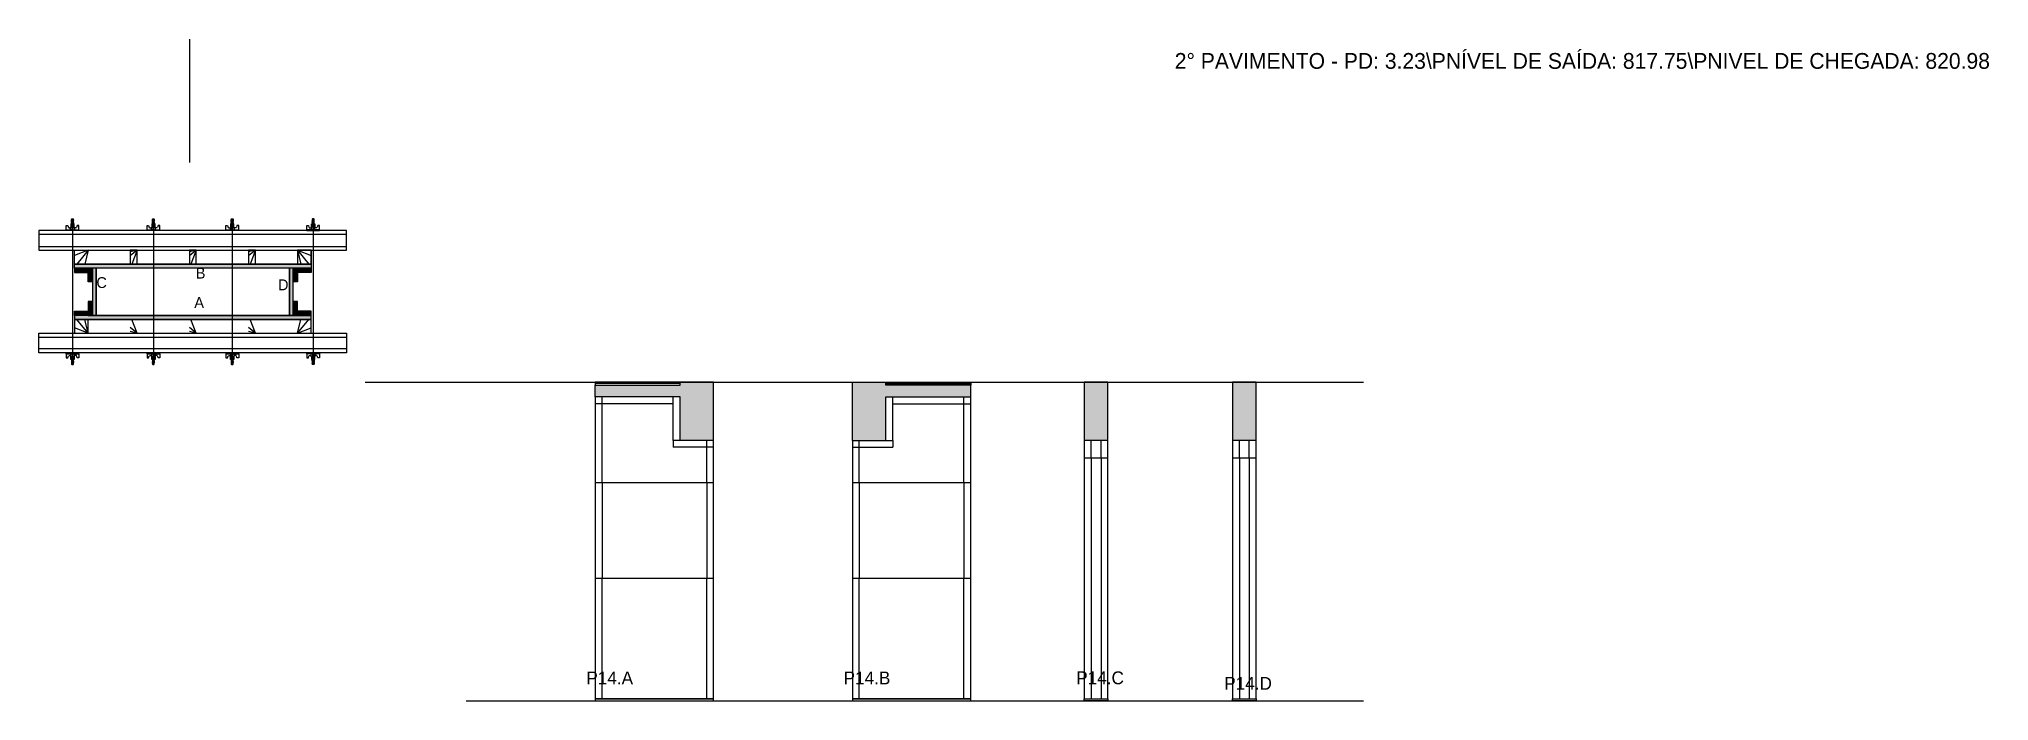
# Model space of a CAD drawing. Header units: metres. Extents: x 5057 to 7034, y 8535 to 9206.
import ezdxf

# ---------------------------------------------------------------- set-up
doc = ezdxf.new("R2010")
doc.units = ezdxf.units.M
for name, color, linetype in [('CHAPA', 7, 'Continuous'), ('COTA', 7, 'Continuous'), ('Hachura', 7, 'Continuous'), ('Madeira', 7, 'Continuous'), ('NOMENCLATURA', 7, 'Continuous'), ('Nível', 7, 'Continuous'), ('Painéis', 7, 'Continuous'), ('Perfil Metálico', 7, 'Continuous'), ('SARR_2.2x7', 7, 'Continuous'), ('SARR_EDITAR', 7, 'Continuous'), ('SARRAFO', 7, 'Continuous'), ('Texto Seção', 7, 'Continuous'), ('TEXTO_GERAL', 7, 'Continuous')]:
    doc.layers.add(name, color=color, linetype=linetype)

msp = doc.modelspace()

# ---------------------------------------------------------------- hatches: boundary and pattern name
at = {"layer": 'COTA'}
h = msp.add_hatch(color=7, dxfattribs=at)
h.dxf.hatch_style = 1
h.paths.add_polyline_path([(5707, 8855.2), (5621, 8855.2), (5621, 8855.2), (5621, 8843.2), (5621, 8843.2), (5707, 8843.2), (5707, 8843.2), (5707, 8799.2), (5707, 8799.2), (5741, 8799.2), (5741, 8799.2), (5741, 8858.2), (5741, 8858.2), (5707, 8858.2), (5707, 8858.2), (5707, 8855.2)])
h = msp.add_hatch(color=7, dxfattribs=at)
h.dxf.hatch_style = 1
h.paths.add_polyline_path([(5915.8, 8855.2), (6001.8, 8855.2), (6001.8, 8855.2), (6001.8, 8843.2), (6001.8, 8843.2), (5915.8, 8843.2), (5915.8, 8843.2), (5915.8, 8799.2), (5915.8, 8799.2), (5881.8, 8799.2), (5881.8, 8799.2), (5881.8, 8858.2), (5881.8, 8858.2), (5915.8, 8858.2), (5915.8, 8858.2), (5915.8, 8855.2)])
h = msp.add_hatch(color=7, dxfattribs=at)
h.dxf.hatch_style = 1
h.paths.add_polyline_path([(6140.9, 8858.2), (6116.9, 8858.2), (6116.9, 8858.2), (6116.9, 8799.2), (6116.9, 8799.2), (6140.9, 8799.2), (6140.9, 8799.2), (6140.9, 8858.2)])
h = msp.add_hatch(color=7, dxfattribs=at)
h.dxf.hatch_style = 1
h.paths.add_polyline_path([(6291.3, 8858.2), (6267.3, 8858.2), (6267.3, 8858.2), (6267.3, 8799.2), (6267.3, 8799.2), (6291.3, 8799.2), (6291.3, 8799.2), (6291.3, 8858.2)])
at = {"layer": 'Hachura'}
h = msp.add_hatch(color=7, dxfattribs=at)
h.dxf.hatch_style = 1
h.paths.add_polyline_path([(5092.9, 8973.8), (5092.9, 8977.8), (5092.9, 8977.8), (5332.9, 8977.8), (5332.9, 8977.8), (5332.9, 8973.8), (5332.9, 8973.8), (5092.9, 8973.8)])
h = msp.add_hatch(color=7, dxfattribs=at)
h.dxf.hatch_style = 1
h.paths.add_polyline_path([(5092.9, 8973.8), (5092.9, 8977.8), (5092.9, 8977.8), (5332.9, 8977.8), (5332.9, 8977.8), (5332.9, 8973.8), (5332.9, 8973.8), (5092.9, 8973.8)])
h = msp.add_hatch(color=7, dxfattribs=at)
h.dxf.hatch_style = 1
h.paths.add_polyline_path([(5106.9, 8973.8), (5106.9, 8969.4), (5106.9, 8969.4), (5092.9, 8969.4), (5092.9, 8969.4), (5092.9, 8973.8), (5092.9, 8973.8), (5106.9, 8973.8)])
h = msp.add_hatch(color=7, dxfattribs=at)
h.dxf.hatch_style = 1
h.paths.add_polyline_path([(5111.3, 8973.8), (5106.9, 8973.8), (5106.9, 8973.8), (5106.9, 8959.8), (5106.9, 8959.8), (5111.3, 8959.8), (5111.3, 8959.8), (5111.3, 8973.8)])
h = msp.add_hatch(color=7, dxfattribs=at)
h.dxf.hatch_style = 1
h.paths.add_polyline_path([(5114.9, 8973.8), (5111.3, 8973.8), (5111.3, 8973.8), (5111.3, 8925.8), (5111.3, 8925.8), (5114.9, 8925.8), (5114.9, 8925.8), (5114.9, 8973.8)])
h = msp.add_hatch(color=7, dxfattribs=at)
h.dxf.hatch_style = 1
h.paths.add_polyline_path([(5114.9, 8973.8), (5111.3, 8973.8), (5111.3, 8973.8), (5111.3, 8925.8), (5111.3, 8925.8), (5114.9, 8925.8), (5114.9, 8925.8), (5114.9, 8973.8)])
h = msp.add_hatch(color=7, dxfattribs=at)
h.dxf.hatch_style = 1
h.paths.add_polyline_path([(5314.5, 8973.8), (5310.9, 8973.8), (5310.9, 8973.8), (5310.9, 8925.8), (5310.9, 8925.8), (5314.5, 8925.8), (5314.5, 8925.8), (5314.5, 8973.8)])
h = msp.add_hatch(color=7, dxfattribs=at)
h.dxf.hatch_style = 1
h.paths.add_polyline_path([(5314.5, 8973.8), (5310.9, 8973.8), (5310.9, 8973.8), (5310.9, 8925.8), (5310.9, 8925.8), (5314.5, 8925.8), (5314.5, 8925.8), (5314.5, 8973.8)])
h = msp.add_hatch(color=7, dxfattribs=at)
h.dxf.hatch_style = 1
h.paths.add_polyline_path([(5318.9, 8973.8), (5314.5, 8973.8), (5314.5, 8973.8), (5314.5, 8959.8), (5314.5, 8959.8), (5318.9, 8959.8), (5318.9, 8959.8), (5318.9, 8973.8)])
h = msp.add_hatch(color=7, dxfattribs=at)
h.dxf.hatch_style = 1
h.paths.add_polyline_path([(5318.9, 8973.8), (5318.9, 8969.4), (5318.9, 8969.4), (5332.9, 8969.4), (5332.9, 8969.4), (5332.9, 8973.8), (5332.9, 8973.8), (5318.9, 8973.8)])
h = msp.add_hatch(color=7, dxfattribs=at)
h.dxf.hatch_style = 1
h.paths.add_polyline_path([(5111.3, 8925.8), (5106.9, 8925.8), (5106.9, 8925.8), (5106.9, 8939.8), (5106.9, 8939.8), (5111.3, 8939.8), (5111.3, 8939.8), (5111.3, 8925.8)])
h = msp.add_hatch(color=7, dxfattribs=at)
h.dxf.hatch_style = 1
h.paths.add_polyline_path([(5318.9, 8925.8), (5314.5, 8925.8), (5314.5, 8925.8), (5314.5, 8939.8), (5314.5, 8939.8), (5318.9, 8939.8), (5318.9, 8939.8), (5318.9, 8925.8)])
h = msp.add_hatch(color=7, dxfattribs=at)
h.dxf.hatch_style = 1
h.paths.add_polyline_path([(5106.9, 8925.8), (5106.9, 8930.2), (5106.9, 8930.2), (5092.9, 8930.2), (5092.9, 8930.2), (5092.9, 8925.8), (5092.9, 8925.8), (5106.9, 8925.8)])
h = msp.add_hatch(color=7, dxfattribs=at)
h.dxf.hatch_style = 1
h.paths.add_polyline_path([(5092.9, 8925.8), (5092.9, 8921.8), (5092.9, 8921.8), (5332.9, 8921.8), (5332.9, 8921.8), (5332.9, 8925.8), (5332.9, 8925.8), (5092.9, 8925.8)])
h = msp.add_hatch(color=7, dxfattribs=at)
h.dxf.hatch_style = 1
h.paths.add_polyline_path([(5092.9, 8925.8), (5092.9, 8921.8), (5092.9, 8921.8), (5332.9, 8921.8), (5332.9, 8921.8), (5332.9, 8925.8), (5332.9, 8925.8), (5092.9, 8925.8)])
h = msp.add_hatch(color=7, dxfattribs=at)
h.dxf.hatch_style = 1
h.paths.add_polyline_path([(5318.9, 8925.8), (5318.9, 8930.2), (5318.9, 8930.2), (5332.9, 8930.2), (5332.9, 8930.2), (5332.9, 8925.8), (5332.9, 8925.8), (5318.9, 8925.8)])

# ---------------------------------------------------------------- linework, layer by layer
at = {"layer": 'CHAPA', "color": 7, "lineweight": 25}
for points in [[(5092.9, 8973.8), (5092.9, 8977.8), (5332.9, 8977.8), (5332.9, 8973.8)], [(5092.9, 8973.8), (5092.9, 8977.8), (5332.9, 8977.8), (5332.9, 8973.8)], [(5114.9, 8973.8), (5111.3, 8973.8), (5111.3, 8925.8), (5114.9, 8925.8)], [(5114.9, 8973.8), (5111.3, 8973.8), (5111.3, 8925.8), (5114.9, 8925.8)], [(5314.5, 8973.8), (5310.9, 8973.8), (5310.9, 8925.8), (5314.5, 8925.8)], [(5314.5, 8973.8), (5310.9, 8973.8), (5310.9, 8925.8), (5314.5, 8925.8)], [(5092.9, 8925.8), (5092.9, 8921.8), (5332.9, 8921.8), (5332.9, 8925.8)], [(5092.9, 8925.8), (5092.9, 8921.8), (5332.9, 8921.8), (5332.9, 8925.8)]]:
    msp.add_lwpolyline(points, close=True, dxfattribs=at)
at = {"layer": 'COTA', "color": 7, "lineweight": 25}
for p, q in [((5621, 8843.2), (5621, 8855.2)), ((5741, 8858.2), (5707, 8858.2)), ((5741, 8799.2), (5741, 8858.2)), ((5881.8, 8799.2), (5881.8, 8858.2)), ((5881.8, 8858.2), (5915.8, 8858.2)), ((6001.8, 8843.2), (6001.8, 8855.2))]:
    msp.add_line(p, q, dxfattribs=at)
for points in [[(6140.9, 8799.2), (6140.9, 8858.2), (6116.9, 8858.2), (6116.9, 8799.2)], [(6291.3, 8799.2), (6291.3, 8858.2), (6267.3, 8858.2), (6267.3, 8799.2)]]:
    msp.add_lwpolyline(points, dxfattribs=at)
at = {"layer": 'Defpoints', "color": 7, "lineweight": 25}
msp.add_line((5209.9, 9080.9), (5209.9, 9205.9), dxfattribs=at)
at = {"layer": 'Hachura', "color": 7, "lineweight": 25}
for p, q in [((5092.6, 9018.5), (5089.2, 9018.5)), ((5092.6, 9018.5), (5089.2, 9018.5)), ((5089.2, 9018.5), (5089.2, 9015.3)), ((5089.8, 9022.9), (5092, 9021.8)), ((5091.9, 9021.6), (5089.8, 9022.6)), ((5089.8, 9021.7), (5092, 9020.6)), ((5091.9, 9020.4), (5089.8, 9021.5)), ((5089.8, 9020.6), (5092, 9019.5)), ((5091.9, 9019.3), (5089.8, 9020.3)), ((5091, 9018.5), (5089.8, 9019.2)), ((5089.9, 9023.3), (5090.2, 9023.6)), ((5089.9, 9023), (5089.9, 9023.3)), ((5089.9, 9023.3), (5089.9, 9023.3)), ((5091.8, 9023.3), (5089.9, 9023.3)), ((5089.9, 9023), (5091.8, 9022)), ((5089.9, 9023), (5091.8, 9022)), ((5089.9, 9021.8), (5089.9, 9022.5)), ((5091.8, 9021.5), (5089.9, 9022.5)), ((5089.9, 9021.8), (5091.8, 9020.9)), ((5089.9, 9020.7), (5089.9, 9021.3)), ((5091.8, 9020.3), (5089.9, 9021.3)), ((5089.9, 9021.1), (5089.9, 9021.3)), ((5089.9, 9020.7), (5091.8, 9019.7)), ((5089.9, 9019.5), (5089.9, 9020.1)), ((5091.8, 9019.2), (5089.9, 9020.1)), ((5089.9, 9019.5), (5091.8, 9018.5)), ((5090.8, 9018.5), (5089.9, 9019)), ((5089.9, 9018.5), (5089.9, 9019)), ((5090.2, 9023.6), (5091.5, 9023.6)), ((5090.3, 9018.5), (5090.3, 9015.3)), ((5091.8, 9022.7), (5090.5, 9023.3)), ((5091.9, 9022.7), (5090.8, 9023.3)), ((5090.9, 9022.6), (5090.9, 8880.8)), ((5091.3, 9023.3), (5092, 9023)), ((5091.8, 9023.3), (5091.5, 9023.6)), ((5091.6, 9023.3), (5091.8, 9023.2)), ((5091.8, 9023.2), (5091.8, 9023.3)), ((5091.8, 9022.7), (5091.8, 9022)), ((5091.8, 9020.9), (5091.8, 9021.5)), ((5091.8, 9020.1), (5091.8, 9020.3)), ((5091.8, 9020.1), (5091.8, 9019.7)), ((5091.8, 9019.2), (5091.8, 9018.5)), ((5091.8, 9018.5), (5091.8, 9015.3)), ((5092.6, 9015.3), (5092.6, 9018.5)), ((5174.6, 9018.5), (5171.2, 9018.5)), ((5174.6, 9018.5), (5171.2, 9018.5)), ((5171.2, 9018.5), (5171.2, 9015.3)), ((5171.8, 9022.9), (5174, 9021.8)), ((5173.9, 9021.6), (5171.8, 9022.6)), ((5171.8, 9021.7), (5174, 9020.6)), ((5173.9, 9020.4), (5171.8, 9021.5)), ((5171.8, 9020.6), (5174, 9019.5)), ((5173.9, 9019.3), (5171.8, 9020.3)), ((5173, 9018.5), (5171.8, 9019.2)), ((5171.9, 9023.3), (5172.2, 9023.6)), ((5171.9, 9023), (5171.9, 9023.3)), ((5171.9, 9023.3), (5171.9, 9023.3)), ((5173.8, 9023.3), (5171.9, 9023.3)), ((5171.9, 9023), (5173.8, 9022)), ((5171.9, 9023), (5173.8, 9022)), ((5171.9, 9021.8), (5171.9, 9022.5)), ((5173.8, 9021.5), (5171.9, 9022.5)), ((5171.9, 9021.8), (5173.8, 9020.9)), ((5171.9, 9020.7), (5171.9, 9021.3)), ((5173.8, 9020.3), (5171.9, 9021.3)), ((5171.9, 9021.1), (5171.9, 9021.3)), ((5171.9, 9020.7), (5173.8, 9019.7)), ((5171.9, 9019.5), (5171.9, 9020.1)), ((5173.8, 9019.2), (5171.9, 9020.1)), ((5171.9, 9019.5), (5173.8, 9018.5)), ((5172.8, 9018.5), (5171.9, 9019)), ((5171.9, 9018.5), (5171.9, 9019)), ((5172.2, 9023.6), (5173.5, 9023.6)), ((5172.3, 9018.5), (5172.3, 9015.3)), ((5173.8, 9022.7), (5172.5, 9023.3)), ((5173.9, 9022.7), (5172.8, 9023.3)), ((5172.9, 9022.6), (5172.9, 8880.8)), ((5173.3, 9023.3), (5174, 9023)), ((5173.8, 9023.3), (5173.5, 9023.6)), ((5173.6, 9023.3), (5173.8, 9023.2)), ((5173.8, 9023.2), (5173.8, 9023.3)), ((5173.8, 9022.7), (5173.8, 9022)), ((5173.8, 9020.9), (5173.8, 9021.5)), ((5173.8, 9020.1), (5173.8, 9020.3)), ((5173.8, 9020.1), (5173.8, 9019.7)), ((5173.8, 9019.2), (5173.8, 9018.5)), ((5173.8, 9018.5), (5173.8, 9015.3)), ((5174.6, 9015.3), (5174.6, 9018.5)), ((5254.6, 9018.5), (5251.2, 9018.5)), ((5254.6, 9018.5), (5251.2, 9018.5)), ((5251.2, 9018.5), (5251.2, 9015.3)), ((5251.8, 9022.9), (5254, 9021.8)), ((5253.9, 9021.6), (5251.8, 9022.6)), ((5251.8, 9021.7), (5254, 9020.6)), ((5253.9, 9020.4), (5251.8, 9021.5)), ((5251.8, 9020.6), (5254, 9019.5)), ((5253.9, 9019.3), (5251.8, 9020.3)), ((5253, 9018.5), (5251.8, 9019.2)), ((5251.9, 9023.3), (5252.2, 9023.6)), ((5251.9, 9023), (5251.9, 9023.3)), ((5251.9, 9023.3), (5251.9, 9023.3)), ((5253.8, 9023.3), (5251.9, 9023.3)), ((5251.9, 9023), (5253.8, 9022)), ((5251.9, 9023), (5253.8, 9022)), ((5251.9, 9021.8), (5251.9, 9022.5)), ((5253.8, 9021.5), (5251.9, 9022.5)), ((5251.9, 9021.8), (5253.8, 9020.9)), ((5251.9, 9020.7), (5251.9, 9021.3)), ((5253.8, 9020.3), (5251.9, 9021.3)), ((5251.9, 9021.1), (5251.9, 9021.3)), ((5251.9, 9020.7), (5253.8, 9019.7)), ((5251.9, 9019.5), (5251.9, 9020.1)), ((5253.8, 9019.2), (5251.9, 9020.1)), ((5251.9, 9019.5), (5253.8, 9018.5)), ((5252.8, 9018.5), (5251.9, 9019)), ((5251.9, 9018.5), (5251.9, 9019)), ((5252.2, 9023.6), (5253.5, 9023.6)), ((5252.3, 9018.5), (5252.3, 9015.3)), ((5253.8, 9022.7), (5252.5, 9023.3)), ((5253.9, 9022.7), (5252.8, 9023.3)), ((5252.9, 9022.6), (5252.9, 8880.8)), ((5253.3, 9023.3), (5254, 9023)), ((5253.8, 9023.3), (5253.5, 9023.6)), ((5253.6, 9023.3), (5253.8, 9023.2)), ((5253.8, 9023.2), (5253.8, 9023.3)), ((5253.8, 9022.7), (5253.8, 9022)), ((5253.8, 9020.9), (5253.8, 9021.5)), ((5253.8, 9020.1), (5253.8, 9020.3)), ((5253.8, 9020.1), (5253.8, 9019.7)), ((5253.8, 9019.2), (5253.8, 9018.5)), ((5253.8, 9018.5), (5253.8, 9015.3)), ((5254.6, 9015.3), (5254.6, 9018.5)), ((5333.2, 9018.5), (5336.6, 9018.5)), ((5333.2, 9018.5), (5336.6, 9018.5)), ((5333.2, 9015.3), (5333.2, 9018.5)), ((5334.5, 9023.3), (5333.8, 9023)), ((5336, 9022.9), (5333.8, 9021.8)), ((5336, 9021.7), (5333.8, 9020.6)), ((5336, 9020.6), (5333.8, 9019.5)), ((5333.9, 9022.7), (5335, 9023.3)), ((5333.9, 9021.6), (5336, 9022.6)), ((5333.9, 9020.4), (5336, 9021.5)), ((5333.9, 9019.3), (5336, 9020.3)), ((5334, 9023.3), (5334.3, 9023.6)), ((5334.3, 9023.3), (5334, 9023.2)), ((5334, 9023.2), (5334, 9023.3)), ((5334, 9022.7), (5335.3, 9023.3)), ((5334, 9023.3), (5335.9, 9023.3)), ((5335.9, 9023), (5334, 9022)), ((5335.9, 9023), (5334, 9022)), ((5334, 9022.7), (5334, 9022)), ((5334, 9021.5), (5335.9, 9022.5)), ((5335.9, 9021.8), (5334, 9020.9)), ((5334, 9020.9), (5334, 9021.5)), ((5334, 9020.3), (5335.9, 9021.3)), ((5335.9, 9020.7), (5334, 9019.7)), ((5334, 9020.1), (5334, 9020.3)), ((5334, 9020.1), (5334, 9019.7)), ((5334, 9019.2), (5335.9, 9020.1)), ((5335.9, 9019.5), (5334, 9018.5)), ((5334, 9019.2), (5334, 9018.5)), ((5334, 9018.5), (5334, 9015.3)), ((5335.6, 9023.6), (5334.3, 9023.6)), ((5334.8, 9018.5), (5336, 9019.2)), ((5334.9, 9022.6), (5334.9, 8880.8)), ((5335, 9018.5), (5335.9, 9019)), ((5335.9, 9023.3), (5335.6, 9023.6)), ((5335.6, 9018.5), (5335.6, 9015.3)), ((5335.9, 9023), (5335.9, 9023.3)), ((5335.9, 9023.3), (5335.9, 9023.3)), ((5335.9, 9021.8), (5335.9, 9022.5)), ((5335.9, 9020.7), (5335.9, 9021.3)), ((5335.9, 9021.1), (5335.9, 9021.3)), ((5335.9, 9019.5), (5335.9, 9020.1)), ((5335.9, 9018.5), (5335.9, 9019)), ((5336.6, 9018.5), (5336.6, 9015.3)), ((5084.5, 9011.8), (5084.5, 9017)), ((5084.5, 9017), (5086.1, 9017)), ((5084.5, 9012.7), (5097.4, 9012.7)), ((5084.5, 9012.7), (5089.6, 9012.7)), ((5097.4, 9011.8), (5084.5, 9011.8)), ((5084.6, 9012.7), (5084.6, 9011.8)), ((5084.8, 9012.7), (5084.8, 9011.8)), ((5085.1, 9012.7), (5085.1, 9011.8)), ((5085.6, 9012.7), (5085.6, 9011.8)), ((5086.1, 9017), (5086.7, 9014.8)), ((5086.5, 9012.7), (5086.5, 9011.8)), ((5087, 9014.5), (5089, 9014.5)), ((5087.9, 9012.7), (5087.9, 9011.8)), ((5096.4, 9011.8), (5088.6, 9011.8)), ((5089, 9015.3), (5092.8, 9015.3)), ((5089, 9012.7), (5089, 9015.3)), ((5090.9, 9012.7), (5089, 9012.7)), ((5089.6, 9012.7), (5090.3, 9012.7)), ((5089.9, 9012.4), (5089.9, 9012.6)), ((5089.9, 9012), (5089.9, 9012.4)), ((5090.6, 9012.7), (5090.6, 9014.7)), ((5090.9, 9012.7), (5090.9, 9011.8)), ((5091.1, 9014.7), (5091.1, 9012.7)), ((5091.9, 9012.6), (5091.9, 9012.2)), ((5092.8, 9015.3), (5092.6, 9015.3)), ((5092.8, 9015.3), (5092.6, 9015.3)), ((5092.8, 9015.3), (5092.8, 9012.7)), ((5094.8, 9014.5), (5092.8, 9014.5)), ((5093.9, 9012.7), (5093.9, 9011.8)), ((5095.7, 9017), (5095.1, 9014.8)), ((5095.4, 9012.7), (5095.4, 9011.8)), ((5097.4, 9017), (5095.7, 9017)), ((5096.2, 9012.7), (5096.2, 9011.8)), ((5096.7, 9012.7), (5096.7, 9011.8)), ((5097, 9012.7), (5097, 9011.8)), ((5097.2, 9012.7), (5097.2, 9011.8)), ((5097.4, 9012.7), (5097.4, 9017)), ((5097.4, 9012.7), (5097.4, 9011.8)), ((5166.5, 9011.8), (5166.5, 9017)), ((5166.5, 9017), (5168.1, 9017)), ((5166.5, 9012.7), (5179.4, 9012.7)), ((5166.5, 9012.7), (5171.6, 9012.7)), ((5179.4, 9011.8), (5166.5, 9011.8)), ((5166.6, 9012.7), (5166.6, 9011.8)), ((5166.8, 9012.7), (5166.8, 9011.8)), ((5167.1, 9012.7), (5167.1, 9011.8)), ((5167.6, 9012.7), (5167.6, 9011.8)), ((5168.1, 9017), (5168.7, 9014.8)), ((5168.5, 9012.7), (5168.5, 9011.8)), ((5169, 9014.5), (5171, 9014.5)), ((5169.9, 9012.7), (5169.9, 9011.8)), ((5178.4, 9011.8), (5170.6, 9011.8)), ((5171, 9015.3), (5174.8, 9015.3)), ((5171, 9012.7), (5171, 9015.3)), ((5172.9, 9012.7), (5171, 9012.7)), ((5171.6, 9012.7), (5172.3, 9012.7)), ((5171.9, 9012.4), (5171.9, 9012.6)), ((5171.9, 9012), (5171.9, 9012.4)), ((5172.6, 9012.7), (5172.6, 9014.7)), ((5172.9, 9012.7), (5172.9, 9011.8)), ((5173.1, 9014.7), (5173.1, 9012.7)), ((5173.9, 9012.6), (5173.9, 9012.2)), ((5174.8, 9015.3), (5174.6, 9015.3)), ((5174.8, 9015.3), (5174.6, 9015.3)), ((5174.8, 9015.3), (5174.8, 9012.7)), ((5176.8, 9014.5), (5174.8, 9014.5)), ((5175.9, 9012.7), (5175.9, 9011.8)), ((5177.7, 9017), (5177.1, 9014.8)), ((5177.4, 9012.7), (5177.4, 9011.8)), ((5179.4, 9017), (5177.7, 9017)), ((5178.2, 9012.7), (5178.2, 9011.8)), ((5178.7, 9012.7), (5178.7, 9011.8)), ((5179, 9012.7), (5179, 9011.8)), ((5179.2, 9012.7), (5179.2, 9011.8)), ((5179.4, 9012.7), (5179.4, 9017)), ((5179.4, 9012.7), (5179.4, 9011.8)), ((5246.5, 9011.8), (5246.5, 9017)), ((5246.5, 9017), (5248.1, 9017)), ((5246.5, 9012.7), (5259.4, 9012.7)), ((5246.5, 9012.7), (5251.6, 9012.7)), ((5259.4, 9011.8), (5246.5, 9011.8)), ((5246.6, 9012.7), (5246.6, 9011.8)), ((5246.8, 9012.7), (5246.8, 9011.8)), ((5247.1, 9012.7), (5247.1, 9011.8)), ((5247.6, 9012.7), (5247.6, 9011.8)), ((5248.1, 9017), (5248.7, 9014.8)), ((5248.5, 9012.7), (5248.5, 9011.8)), ((5249, 9014.5), (5251, 9014.5)), ((5249.9, 9012.7), (5249.9, 9011.8)), ((5258.4, 9011.8), (5250.6, 9011.8)), ((5251, 9015.3), (5254.8, 9015.3)), ((5251, 9012.7), (5251, 9015.3)), ((5252.9, 9012.7), (5251, 9012.7)), ((5251.6, 9012.7), (5252.3, 9012.7)), ((5251.9, 9012.4), (5251.9, 9012.6)), ((5251.9, 9012), (5251.9, 9012.4)), ((5252.6, 9012.7), (5252.6, 9014.7)), ((5252.9, 9012.7), (5252.9, 9011.8)), ((5253.1, 9014.7), (5253.1, 9012.7)), ((5253.9, 9012.6), (5253.9, 9012.2)), ((5254.8, 9015.3), (5254.6, 9015.3)), ((5254.8, 9015.3), (5254.6, 9015.3)), ((5254.8, 9015.3), (5254.8, 9012.7)), ((5256.8, 9014.5), (5254.8, 9014.5)), ((5255.9, 9012.7), (5255.9, 9011.8)), ((5257.7, 9017), (5257.1, 9014.8)), ((5257.4, 9012.7), (5257.4, 9011.8)), ((5259.4, 9017), (5257.7, 9017)), ((5258.2, 9012.7), (5258.2, 9011.8)), ((5258.7, 9012.7), (5258.7, 9011.8)), ((5259, 9012.7), (5259, 9011.8)), ((5259.2, 9012.7), (5259.2, 9011.8)), ((5259.4, 9012.7), (5259.4, 9017)), ((5259.4, 9012.7), (5259.4, 9011.8)), ((5328.5, 9012.7), (5328.5, 9017)), ((5328.5, 9017), (5330.1, 9017)), ((5341.4, 9012.7), (5328.5, 9012.7)), ((5328.5, 9012.7), (5328.5, 9011.8)), ((5328.5, 9011.8), (5341.4, 9011.8)), ((5328.6, 9012.7), (5328.6, 9011.8)), ((5328.8, 9012.7), (5328.8, 9011.8)), ((5329.1, 9012.7), (5329.1, 9011.8)), ((5329.4, 9011.8), (5337.2, 9011.8)), ((5329.6, 9012.7), (5329.6, 9011.8)), ((5330.1, 9017), (5330.7, 9014.8)), ((5330.5, 9012.7), (5330.5, 9011.8)), ((5331, 9014.5), (5333, 9014.5)), ((5331.9, 9012.7), (5331.9, 9011.8)), ((5336.8, 9015.3), (5333, 9015.3)), ((5333, 9015.3), (5333, 9012.7)), ((5333, 9015.3), (5333.2, 9015.3)), ((5333, 9015.3), (5333.2, 9015.3)), ((5333.9, 9012.6), (5333.9, 9012.2)), ((5334.7, 9014.7), (5334.7, 9012.7)), ((5334.9, 9012.7), (5336.8, 9012.7)), ((5334.9, 9012.7), (5334.9, 9011.8)), ((5335.2, 9012.7), (5335.2, 9014.7)), ((5336.2, 9012.7), (5335.6, 9012.7)), ((5335.9, 9012.4), (5335.9, 9012.6)), ((5335.9, 9012), (5335.9, 9012.4)), ((5341.4, 9012.7), (5336.2, 9012.7)), ((5336.8, 9012.7), (5336.8, 9015.3)), ((5338.8, 9014.5), (5336.8, 9014.5)), ((5337.9, 9012.7), (5337.9, 9011.8)), ((5339.7, 9017), (5339.1, 9014.8)), ((5339.4, 9012.7), (5339.4, 9011.8)), ((5341.4, 9017), (5339.7, 9017)), ((5340.2, 9012.7), (5340.2, 9011.8)), ((5340.7, 9012.7), (5340.7, 9011.8)), ((5341, 9012.7), (5341, 9011.8)), ((5341.2, 9012.7), (5341.2, 9011.8)), ((5341.4, 9011.8), (5341.4, 9017)), ((5097.4, 8887.8), (5084.5, 8887.8)), ((5084.5, 8887.8), (5084.5, 8882.7)), ((5084.5, 8886.9), (5097.4, 8886.9)), ((5084.5, 8886.9), (5089.6, 8886.9)), ((5084.5, 8882.7), (5086.1, 8882.7)), ((5084.6, 8886.9), (5084.6, 8887.8)), ((5084.8, 8886.9), (5084.8, 8887.8)), ((5085.1, 8886.9), (5085.1, 8887.8)), ((5085.6, 8886.9), (5085.6, 8887.8)), ((5086.1, 8882.7), (5086.7, 8884.9)), ((5086.5, 8886.9), (5086.5, 8887.8)), ((5087, 8885.1), (5089, 8885.1)), ((5087.9, 8886.9), (5087.9, 8887.8)), ((5096.4, 8887.8), (5088.6, 8887.8)), ((5090.9, 8886.9), (5089, 8886.9)), ((5089, 8886.9), (5089, 8884.3)), ((5089, 8884.3), (5092.8, 8884.3)), ((5089.2, 8881.1), (5089.2, 8884.3)), ((5092.6, 8881.2), (5089.2, 8881.2)), ((5092.6, 8881.1), (5089.2, 8881.1)), ((5089.6, 8886.9), (5090.3, 8886.9)), ((5091, 8881.1), (5089.8, 8880.5)), ((5091.9, 8880.4), (5089.8, 8879.3)), ((5089.8, 8879.1), (5092, 8880.2)), ((5091.9, 8879.2), (5089.8, 8878.2)), ((5089.9, 8887.7), (5089.9, 8887.2)), ((5089.9, 8887.2), (5089.9, 8887)), ((5089.9, 8880.2), (5091.8, 8881.1)), ((5090.8, 8881.1), (5089.9, 8880.7)), ((5089.9, 8881.1), (5089.9, 8880.7)), ((5091.8, 8880.5), (5089.9, 8879.5)), ((5089.9, 8880.2), (5089.9, 8879.5)), ((5089.9, 8879), (5091.8, 8880)), ((5091.8, 8879.3), (5089.9, 8878.3)), ((5090.3, 8881.1), (5090.3, 8884.3)), ((5090.6, 8886.9), (5090.6, 8884.9)), ((5090.9, 8886.9), (5090.9, 8887.8)), ((5091.1, 8884.9), (5091.1, 8886.9)), ((5091.8, 8881.1), (5091.8, 8884.3)), ((5091.8, 8880.5), (5091.8, 8881.1)), ((5091.8, 8879.5), (5091.8, 8880)), ((5091.8, 8879.5), (5091.8, 8879.3)), ((5091.9, 8887), (5091.9, 8887.5)), ((5092.6, 8884.3), (5092.6, 8881.1)), ((5092.8, 8884.3), (5092.6, 8884.3)), ((5092.8, 8884.3), (5092.6, 8884.3)), ((5092.8, 8884.3), (5092.8, 8886.9)), ((5094.8, 8885.1), (5092.8, 8885.1)), ((5093.9, 8886.9), (5093.9, 8887.8)), ((5095.7, 8882.7), (5095.1, 8884.9)), ((5095.4, 8886.9), (5095.4, 8887.8)), ((5097.4, 8882.7), (5095.7, 8882.7)), ((5096.2, 8886.9), (5096.2, 8887.8)), ((5096.7, 8886.9), (5096.7, 8887.8)), ((5097, 8886.9), (5097, 8887.8)), ((5097.2, 8886.9), (5097.2, 8887.8)), ((5097.4, 8886.9), (5097.4, 8887.8)), ((5097.4, 8886.9), (5097.4, 8882.7)), ((5179.4, 8887.8), (5166.5, 8887.8)), ((5166.5, 8887.8), (5166.5, 8882.7)), ((5166.5, 8886.9), (5179.4, 8886.9)), ((5166.5, 8886.9), (5171.6, 8886.9)), ((5166.5, 8882.7), (5168.1, 8882.7)), ((5166.6, 8886.9), (5166.6, 8887.8)), ((5166.8, 8886.9), (5166.8, 8887.8)), ((5167.1, 8886.9), (5167.1, 8887.8)), ((5167.6, 8886.9), (5167.6, 8887.8)), ((5168.1, 8882.7), (5168.7, 8884.9)), ((5168.5, 8886.9), (5168.5, 8887.8)), ((5169, 8885.1), (5171, 8885.1)), ((5169.9, 8886.9), (5169.9, 8887.8)), ((5178.4, 8887.8), (5170.6, 8887.8)), ((5172.9, 8886.9), (5171, 8886.9)), ((5171, 8886.9), (5171, 8884.3)), ((5171, 8884.3), (5174.8, 8884.3)), ((5171.2, 8881.1), (5171.2, 8884.3)), ((5174.6, 8881.2), (5171.2, 8881.2)), ((5174.6, 8881.1), (5171.2, 8881.1)), ((5171.6, 8886.9), (5172.3, 8886.9)), ((5173, 8881.1), (5171.8, 8880.5)), ((5173.9, 8880.4), (5171.8, 8879.3)), ((5171.8, 8879.1), (5174, 8880.2)), ((5173.9, 8879.2), (5171.8, 8878.2)), ((5171.9, 8887.7), (5171.9, 8887.2)), ((5171.9, 8887.2), (5171.9, 8887)), ((5171.9, 8880.2), (5173.8, 8881.1)), ((5172.8, 8881.1), (5171.9, 8880.7)), ((5171.9, 8881.1), (5171.9, 8880.7)), ((5173.8, 8880.5), (5171.9, 8879.5)), ((5171.9, 8880.2), (5171.9, 8879.5)), ((5171.9, 8879), (5173.8, 8880)), ((5173.8, 8879.3), (5171.9, 8878.3)), ((5172.3, 8881.1), (5172.3, 8884.3)), ((5172.6, 8886.9), (5172.6, 8884.9)), ((5172.9, 8886.9), (5172.9, 8887.8)), ((5173.1, 8884.9), (5173.1, 8886.9)), ((5173.8, 8881.1), (5173.8, 8884.3)), ((5173.8, 8880.5), (5173.8, 8881.1)), ((5173.8, 8879.5), (5173.8, 8880)), ((5173.8, 8879.5), (5173.8, 8879.3)), ((5173.9, 8887), (5173.9, 8887.5)), ((5174.6, 8884.3), (5174.6, 8881.1)), ((5174.8, 8884.3), (5174.6, 8884.3)), ((5174.8, 8884.3), (5174.6, 8884.3)), ((5174.8, 8884.3), (5174.8, 8886.9)), ((5176.8, 8885.1), (5174.8, 8885.1)), ((5175.9, 8886.9), (5175.9, 8887.8)), ((5177.7, 8882.7), (5177.1, 8884.9)), ((5177.4, 8886.9), (5177.4, 8887.8)), ((5179.4, 8882.7), (5177.7, 8882.7)), ((5178.2, 8886.9), (5178.2, 8887.8)), ((5178.7, 8886.9), (5178.7, 8887.8)), ((5179, 8886.9), (5179, 8887.8)), ((5179.2, 8886.9), (5179.2, 8887.8)), ((5179.4, 8886.9), (5179.4, 8887.8)), ((5179.4, 8886.9), (5179.4, 8882.7)), ((5259.4, 8887.8), (5246.5, 8887.8)), ((5246.5, 8887.8), (5246.5, 8882.7)), ((5246.5, 8886.9), (5259.4, 8886.9)), ((5246.5, 8886.9), (5251.6, 8886.9)), ((5246.5, 8882.7), (5248.1, 8882.7)), ((5246.6, 8886.9), (5246.6, 8887.8)), ((5246.8, 8886.9), (5246.8, 8887.8)), ((5247.1, 8886.9), (5247.1, 8887.8)), ((5247.6, 8886.9), (5247.6, 8887.8)), ((5248.1, 8882.7), (5248.7, 8884.9)), ((5248.5, 8886.9), (5248.5, 8887.8)), ((5249, 8885.1), (5251, 8885.1)), ((5249.9, 8886.9), (5249.9, 8887.8)), ((5258.4, 8887.8), (5250.6, 8887.8)), ((5252.9, 8886.9), (5251, 8886.9)), ((5251, 8886.9), (5251, 8884.3)), ((5251, 8884.3), (5254.8, 8884.3)), ((5251.2, 8881.1), (5251.2, 8884.3)), ((5254.6, 8881.2), (5251.2, 8881.2)), ((5254.6, 8881.1), (5251.2, 8881.1)), ((5251.6, 8886.9), (5252.3, 8886.9)), ((5253, 8881.1), (5251.8, 8880.5)), ((5253.9, 8880.4), (5251.8, 8879.3)), ((5251.8, 8879.1), (5254, 8880.2)), ((5253.9, 8879.2), (5251.8, 8878.2)), ((5251.9, 8887.7), (5251.9, 8887.2)), ((5251.9, 8887.2), (5251.9, 8887)), ((5251.9, 8880.2), (5253.8, 8881.1)), ((5252.8, 8881.1), (5251.9, 8880.7)), ((5251.9, 8881.1), (5251.9, 8880.7)), ((5253.8, 8880.5), (5251.9, 8879.5)), ((5251.9, 8880.2), (5251.9, 8879.5)), ((5251.9, 8879), (5253.8, 8880)), ((5253.8, 8879.3), (5251.9, 8878.3)), ((5252.3, 8881.1), (5252.3, 8884.3)), ((5252.6, 8886.9), (5252.6, 8884.9)), ((5252.9, 8886.9), (5252.9, 8887.8)), ((5253.1, 8884.9), (5253.1, 8886.9)), ((5253.8, 8881.1), (5253.8, 8884.3)), ((5253.8, 8880.5), (5253.8, 8881.1)), ((5253.8, 8879.5), (5253.8, 8880)), ((5253.8, 8879.5), (5253.8, 8879.3)), ((5253.9, 8887), (5253.9, 8887.5)), ((5254.6, 8884.3), (5254.6, 8881.1)), ((5254.8, 8884.3), (5254.6, 8884.3)), ((5254.8, 8884.3), (5254.6, 8884.3)), ((5254.8, 8884.3), (5254.8, 8886.9)), ((5256.8, 8885.1), (5254.8, 8885.1)), ((5255.9, 8886.9), (5255.9, 8887.8)), ((5257.7, 8882.7), (5257.1, 8884.9)), ((5257.4, 8886.9), (5257.4, 8887.8)), ((5259.4, 8882.7), (5257.7, 8882.7)), ((5258.2, 8886.9), (5258.2, 8887.8)), ((5258.7, 8886.9), (5258.7, 8887.8)), ((5259, 8886.9), (5259, 8887.8)), ((5259.2, 8886.9), (5259.2, 8887.8)), ((5259.4, 8886.9), (5259.4, 8887.8)), ((5259.4, 8886.9), (5259.4, 8882.7)), ((5328.5, 8887.8), (5341.4, 8887.8)), ((5328.5, 8886.9), (5328.5, 8887.8)), ((5341.4, 8886.9), (5328.5, 8886.9)), ((5328.5, 8886.9), (5328.5, 8882.7)), ((5328.5, 8882.7), (5330.1, 8882.7)), ((5328.6, 8886.9), (5328.6, 8887.8)), ((5328.8, 8886.9), (5328.8, 8887.8)), ((5329.1, 8886.9), (5329.1, 8887.8)), ((5329.4, 8887.8), (5337.2, 8887.8)), ((5329.6, 8886.9), (5329.6, 8887.8)), ((5330.1, 8882.7), (5330.7, 8884.9)), ((5330.5, 8886.9), (5330.5, 8887.8)), ((5331, 8885.1), (5333, 8885.1)), ((5331.9, 8886.9), (5331.9, 8887.8)), ((5333, 8884.3), (5333, 8886.9)), ((5336.8, 8884.3), (5333, 8884.3)), ((5333, 8884.3), (5333.2, 8884.3)), ((5333, 8884.3), (5333.2, 8884.3)), ((5333.2, 8884.3), (5333.2, 8881.1)), ((5333.2, 8881.2), (5336.6, 8881.2)), ((5333.2, 8881.1), (5336.6, 8881.1)), ((5336, 8879.1), (5333.8, 8880.2)), ((5333.9, 8887), (5333.9, 8887.5)), ((5333.9, 8880.4), (5336, 8879.3)), ((5333.9, 8879.2), (5336, 8878.2)), ((5334, 8881.1), (5334, 8884.3)), ((5334, 8880.5), (5334, 8881.1)), ((5335.9, 8880.2), (5334, 8881.1)), ((5334, 8880.5), (5335.9, 8879.5)), ((5334, 8879.5), (5334, 8880)), ((5335.9, 8879), (5334, 8880)), ((5334, 8879.5), (5334, 8879.3)), ((5334, 8879.3), (5335.9, 8878.3)), ((5334.7, 8884.9), (5334.7, 8886.9)), ((5334.8, 8881.1), (5336, 8880.5)), ((5334.9, 8886.9), (5334.9, 8887.8)), ((5334.9, 8886.9), (5336.8, 8886.9)), ((5335, 8881.1), (5335.9, 8880.7)), ((5335.2, 8886.9), (5335.2, 8884.9)), ((5336.2, 8886.9), (5335.6, 8886.9)), ((5335.6, 8881.1), (5335.6, 8884.3)), ((5335.9, 8887.7), (5335.9, 8887.2)), ((5335.9, 8887.2), (5335.9, 8887)), ((5335.9, 8881.1), (5335.9, 8880.7)), ((5335.9, 8880.2), (5335.9, 8879.5)), ((5341.4, 8886.9), (5336.2, 8886.9)), ((5336.6, 8881.1), (5336.6, 8884.3)), ((5336.8, 8886.9), (5336.8, 8884.3)), ((5338.8, 8885.1), (5336.8, 8885.1)), ((5337.9, 8886.9), (5337.9, 8887.8)), ((5339.7, 8882.7), (5339.1, 8884.9)), ((5339.4, 8886.9), (5339.4, 8887.8)), ((5341.4, 8882.7), (5339.7, 8882.7)), ((5340.2, 8886.9), (5340.2, 8887.8)), ((5340.7, 8886.9), (5340.7, 8887.8)), ((5341, 8886.9), (5341, 8887.8)), ((5341.2, 8886.9), (5341.2, 8887.8)), ((5341.4, 8887.8), (5341.4, 8882.7)), ((5089.8, 8877.9), (5092, 8879)), ((5091.9, 8878.1), (5089.8, 8877)), ((5089.8, 8876.8), (5092, 8877.8)), ((5089.9, 8879), (5089.9, 8878.3)), ((5089.9, 8877.8), (5091.8, 8878.8)), ((5089.9, 8878.6), (5089.9, 8878.3)), ((5091.8, 8878.2), (5089.9, 8877.2)), ((5089.9, 8877.8), (5089.9, 8877.2)), ((5089.9, 8876.7), (5091.8, 8877.6)), ((5089.9, 8876.7), (5091.8, 8877.6)), ((5089.9, 8876.7), (5089.9, 8876.3)), ((5089.9, 8876.3), (5089.9, 8876.3)), ((5089.9, 8876.3), (5090.2, 8876)), ((5091.8, 8876.3), (5089.9, 8876.3)), ((5090.2, 8876), (5091.5, 8876)), ((5091.8, 8877), (5090.5, 8876.3)), ((5091.9, 8876.9), (5090.8, 8876.3)), ((5091.3, 8876.3), (5092, 8876.7)), ((5091.8, 8876.3), (5091.5, 8876)), ((5091.6, 8876.3), (5091.8, 8876.5)), ((5091.8, 8878.8), (5091.8, 8878.2)), ((5091.8, 8877), (5091.8, 8877.6)), ((5091.8, 8876.5), (5091.8, 8876.3)), ((5171.8, 8877.9), (5174, 8879)), ((5173.9, 8878.1), (5171.8, 8877)), ((5171.8, 8876.8), (5174, 8877.8)), ((5171.9, 8879), (5171.9, 8878.3)), ((5171.9, 8877.8), (5173.8, 8878.8)), ((5171.9, 8878.6), (5171.9, 8878.3)), ((5173.8, 8878.2), (5171.9, 8877.2)), ((5171.9, 8877.8), (5171.9, 8877.2)), ((5171.9, 8876.7), (5173.8, 8877.6)), ((5171.9, 8876.7), (5173.8, 8877.6)), ((5171.9, 8876.7), (5171.9, 8876.3)), ((5171.9, 8876.3), (5171.9, 8876.3)), ((5171.9, 8876.3), (5172.2, 8876)), ((5173.8, 8876.3), (5171.9, 8876.3)), ((5172.2, 8876), (5173.5, 8876)), ((5173.8, 8877), (5172.5, 8876.3)), ((5173.9, 8876.9), (5172.8, 8876.3)), ((5173.3, 8876.3), (5174, 8876.7)), ((5173.8, 8876.3), (5173.5, 8876)), ((5173.6, 8876.3), (5173.8, 8876.5)), ((5173.8, 8878.8), (5173.8, 8878.2)), ((5173.8, 8877), (5173.8, 8877.6)), ((5173.8, 8876.5), (5173.8, 8876.3)), ((5251.8, 8877.9), (5254, 8879)), ((5253.9, 8878.1), (5251.8, 8877)), ((5251.8, 8876.8), (5254, 8877.8)), ((5251.9, 8879), (5251.9, 8878.3)), ((5251.9, 8877.8), (5253.8, 8878.8)), ((5251.9, 8878.6), (5251.9, 8878.3)), ((5253.8, 8878.2), (5251.9, 8877.2)), ((5251.9, 8877.8), (5251.9, 8877.2)), ((5251.9, 8876.7), (5253.8, 8877.6)), ((5251.9, 8876.7), (5253.8, 8877.6)), ((5251.9, 8876.7), (5251.9, 8876.3)), ((5251.9, 8876.3), (5251.9, 8876.3)), ((5251.9, 8876.3), (5252.2, 8876)), ((5253.8, 8876.3), (5251.9, 8876.3)), ((5252.2, 8876), (5253.5, 8876)), ((5253.8, 8877), (5252.5, 8876.3)), ((5253.9, 8876.9), (5252.8, 8876.3)), ((5253.3, 8876.3), (5254, 8876.7)), ((5253.8, 8876.3), (5253.5, 8876)), ((5253.6, 8876.3), (5253.8, 8876.5)), ((5253.8, 8878.8), (5253.8, 8878.2)), ((5253.8, 8877), (5253.8, 8877.6)), ((5253.8, 8876.5), (5253.8, 8876.3)), ((5336, 8877.9), (5333.8, 8879)), ((5336, 8876.8), (5333.8, 8877.8)), ((5334.5, 8876.3), (5333.8, 8876.7)), ((5333.9, 8878.1), (5336, 8877)), ((5333.9, 8876.9), (5335, 8876.3)), ((5334, 8878.8), (5334, 8878.2)), ((5335.9, 8877.8), (5334, 8878.8)), ((5334, 8878.2), (5335.9, 8877.2)), ((5335.9, 8876.7), (5334, 8877.6)), ((5334, 8877), (5334, 8877.6)), ((5335.9, 8876.7), (5334, 8877.6)), ((5334, 8877), (5335.3, 8876.3)), ((5334.3, 8876.3), (5334, 8876.5)), ((5334, 8876.5), (5334, 8876.3)), ((5334, 8876.3), (5334.3, 8876)), ((5334, 8876.3), (5335.9, 8876.3)), ((5335.6, 8876), (5334.3, 8876)), ((5335.9, 8876.3), (5335.6, 8876)), ((5335.9, 8879), (5335.9, 8878.3)), ((5335.9, 8878.6), (5335.9, 8878.3)), ((5335.9, 8877.8), (5335.9, 8877.2)), ((5335.9, 8876.7), (5335.9, 8876.3)), ((5335.9, 8876.3), (5335.9, 8876.3))]:
    msp.add_line(p, q, dxfattribs=at)
at = {"layer": 'Madeira', "color": 7, "lineweight": 25}
for p, q in [((5106.9, 8991.8), (5092.9, 8986.4)), ((5106.9, 8991.8), (5095.4, 8977.8)), ((5106.9, 8991.8), (5103.4, 8977.8)), ((5156.4, 8991.8), (5149.4, 8986.1)), ((5156.4, 8991.8), (5149.4, 8990.1)), ((5156.4, 8991.8), (5151, 8977.8)), ((5216.4, 8991.8), (5209.4, 8986.1)), ((5216.4, 8991.8), (5209.4, 8990.1)), ((5216.4, 8991.8), (5211, 8977.8)), ((5276.4, 8991.8), (5269.4, 8986.1)), ((5276.4, 8991.8), (5269.4, 8990.1)), ((5276.4, 8991.8), (5271, 8977.8)), ((5318.9, 8991.8), (5330.4, 8977.8)), ((5318.9, 8991.8), (5322.4, 8977.8)), ((5318.9, 8991.8), (5332.9, 8986.4)), ((5106.9, 8907.8), (5095.4, 8921.8)), ((5106.9, 8907.8), (5103.4, 8921.8)), ((5156.4, 8907.8), (5151, 8921.8)), ((5216.4, 8907.8), (5211, 8921.8)), ((5276.4, 8907.8), (5271, 8921.8)), ((5318.9, 8907.8), (5330.4, 8921.8)), ((5318.9, 8907.8), (5322.4, 8921.8)), ((5106.9, 8907.8), (5092.9, 8913.2)), ((5156.4, 8907.8), (5149.4, 8913.6)), ((5156.4, 8907.8), (5149.4, 8909.6)), ((5216.4, 8907.8), (5209.4, 8913.6)), ((5216.4, 8907.8), (5209.4, 8909.6)), ((5276.4, 8907.8), (5269.4, 8913.6)), ((5276.4, 8907.8), (5269.4, 8909.6)), ((5318.9, 8907.8), (5332.9, 8913.3))]:
    msp.add_line(p, q, dxfattribs=at)
for points in [[(5332.9, 8991.8), (5332.9, 8977.8), (5092.9, 8977.8), (5092.9, 8991.8)], [(5156.4, 8991.8), (5149.4, 8991.8), (5149.4, 8977.8), (5156.4, 8977.8)], [(5216.4, 8991.8), (5209.4, 8991.8), (5209.4, 8977.8), (5216.4, 8977.8)], [(5276.4, 8991.8), (5269.4, 8991.8), (5269.4, 8977.8), (5276.4, 8977.8)], [(5318.9, 8991.8), (5318.9, 8977.8), (5332.9, 8977.8), (5332.9, 8991.8)], [(5106.9, 8907.8), (5106.9, 8921.8), (5092.9, 8921.8), (5092.9, 8907.8)], [(5332.9, 8907.8), (5332.9, 8921.8), (5092.9, 8921.8), (5092.9, 8907.8)]]:
    msp.add_lwpolyline(points, close=True, dxfattribs=at)
at = {"layer": 'Nível', "color": 7, "lineweight": 25}
for p, q in [((5387.8, 8858.2), (6400.2, 8858.2)), ((5490, 8535.2), (6400.2, 8535.2))]:
    msp.add_line(p, q, dxfattribs=at)
at = {"layer": 'Painéis', "color": 7, "lineweight": 25}
for p, q in [((5621, 8843.2), (5621, 8535.2)), ((5707, 8843.2), (5621, 8843.2)), ((5707, 8799.2), (5707, 8843.2)), ((5915.8, 8843.2), (6001.8, 8843.2)), ((5915.8, 8799.2), (5915.8, 8843.2)), ((6001.8, 8783.2), (6001.8, 8843.2)), ((5741, 8799.2), (5707, 8799.2)), ((5741, 8535.2), (5741, 8799.2)), ((5881.8, 8799.2), (5881.8, 8535.2)), ((5881.8, 8799.2), (5915.8, 8799.2)), ((6001.8, 8535.2), (6001.8, 8783.2)), ((6116.9, 8799.2), (6116.9, 8537.2)), ((6140.9, 8799.2), (6116.9, 8799.2)), ((6140.9, 8781.2), (6116.9, 8781.2)), ((6140.9, 8537.2), (6140.9, 8799.2)), ((6267.3, 8799.2), (6267.3, 8537.2)), ((6291.3, 8799.2), (6267.3, 8799.2)), ((6291.3, 8781.2), (6267.3, 8781.2)), ((6291.3, 8537.2), (6291.3, 8799.2)), ((5741, 8756.2), (5621, 8756.2)), ((6001.8, 8756.2), (5881.8, 8756.2)), ((5741, 8659.2), (5621, 8659.2)), ((6001.8, 8659.2), (5881.8, 8659.2)), ((5621, 8537.2), (5741, 8537.2)), ((5881.8, 8537.2), (6001.8, 8537.2)), ((6116.9, 8537.2), (6140.9, 8537.2)), ((6267.3, 8537.2), (6291.3, 8537.2))]:
    msp.add_line(p, q, dxfattribs=at)
for points in [[(5310.9, 8925.8), (5310.9, 8973.8), (5114.9, 8973.8), (5114.9, 8925.8)], [(5621, 8855.2), (5707, 8855.2), (5707, 8858.2), (5621, 8858.2)], [(6001.8, 8855.2), (5915.8, 8855.2), (5915.8, 8858.2), (6001.8, 8858.2)], [(5741, 8537.2), (5621, 8537.2), (5621, 8535.2), (5741, 8535.2)], [(6001.8, 8537.2), (5881.8, 8537.2), (5881.8, 8535.2), (6001.8, 8535.2)], [(6116.9, 8537.2), (6140.9, 8537.2), (6140.9, 8535.2), (6116.9, 8535.2)], [(6267.3, 8537.2), (6291.3, 8537.2), (6291.3, 8535.2), (6267.3, 8535.2)]]:
    msp.add_lwpolyline(points, close=True, dxfattribs=at)
at = {"layer": 'Perfil Metálico', "color": 7, "lineweight": 25}
for points in [[(5056.9, 9011.8), (5056.9, 8991.8), (5368.9, 8991.8), (5368.9, 9011.8)], [(5368.9, 8995.8), (5368.9, 9007.8), (5056.9, 9007.8), (5056.9, 8995.8)], [(5056.9, 8887.8), (5056.9, 8907.8), (5368.9, 8907.8), (5368.9, 8887.8)], [(5368.9, 8903.8), (5368.9, 8891.8), (5056.9, 8891.8), (5056.9, 8903.8)]]:
    msp.add_lwpolyline(points, close=True, dxfattribs=at)
at = {"layer": 'SARR_2.2x7', "color": 7, "lineweight": 25}
for p, q in [((5628, 8756.2), (5628, 8843.2)), ((5700, 8799.2), (5700, 8843.2)), ((5922.8, 8799.2), (5922.8, 8843.2)), ((5994.8, 8756.2), (5994.8, 8843.2)), ((5700, 8836.2), (5621, 8836.2)), ((5922.8, 8836.2), (6001.8, 8836.2)), ((5707, 8799.2), (5700, 8799.2)), ((5700, 8799.2), (5700, 8792.2)), ((5741, 8792.2), (5700, 8792.2)), ((5734, 8756.2), (5734, 8799.2)), ((5881.8, 8792.2), (5922.8, 8792.2)), ((5888.8, 8756.2), (5888.8, 8799.2)), ((5915.8, 8799.2), (5922.8, 8799.2)), ((5922.8, 8799.2), (5922.8, 8792.2)), ((6123.9, 8781.2), (6123.9, 8799.2)), ((6123.9, 8781.2), (6123.9, 8781.2)), ((6123.9, 8781.2), (6123.9, 8781.2)), ((6123.9, 8781.2), (6123.9, 8537.2)), ((6123.9, 8781.2), (6123.9, 8781.2)), ((6123.9, 8781.2), (6123.9, 8781.2)), ((6133.9, 8781.2), (6133.9, 8799.2)), ((6133.9, 8781.2), (6133.9, 8781.2)), ((6133.9, 8781.2), (6133.9, 8781.2)), ((6133.9, 8781.2), (6133.9, 8537.2)), ((6133.9, 8781.2), (6133.9, 8781.2)), ((6133.9, 8781.2), (6133.9, 8781.2)), ((6274.3, 8781.2), (6274.3, 8799.2)), ((6274.3, 8781.2), (6274.3, 8781.2)), ((6274.3, 8781.2), (6274.3, 8781.2)), ((6274.3, 8781.2), (6274.3, 8537.2)), ((6274.3, 8781.2), (6274.3, 8781.2)), ((6274.3, 8781.2), (6274.3, 8781.2)), ((6284.3, 8781.2), (6284.3, 8799.2)), ((6284.3, 8781.2), (6284.3, 8781.2)), ((6284.3, 8781.2), (6284.3, 8781.2)), ((6284.3, 8781.2), (6284.3, 8537.2)), ((6284.3, 8781.2), (6284.3, 8781.2)), ((6284.3, 8781.2), (6284.3, 8781.2)), ((5628, 8756.2), (5628, 8659.2)), ((5734, 8756.2), (5734, 8659.2)), ((5888.8, 8756.2), (5888.8, 8659.2)), ((5994.8, 8756.2), (5994.8, 8659.2)), ((5628, 8537.2), (5628, 8659.2)), ((5734, 8537.2), (5734, 8659.2)), ((5888.8, 8537.2), (5888.8, 8659.2)), ((5994.8, 8537.2), (5994.8, 8659.2)), ((5628, 8537.2), (5628, 8537.2)), ((5734, 8537.2), (5734, 8537.2)), ((5888.8, 8537.2), (5888.8, 8537.2)), ((5994.8, 8537.2), (5994.8, 8537.2))]:
    msp.add_line(p, q, dxfattribs=at)
at = {"layer": 'SARR_EDITAR', "color": 7, "lineweight": 25}
for p, q in [((5707, 8856.7), (5621, 8856.7)), ((5915.8, 8856.7), (6001.8, 8856.7))]:
    msp.add_line(p, q, dxfattribs=at)
at = {"layer": 'SARRAFO', "color": 7, "lineweight": 25}
for points in [[(5092.9, 8969.4), (5106.9, 8969.4), (5106.9, 8973.8), (5092.9, 8973.8)], [(5106.9, 8959.8), (5106.9, 8973.8), (5111.3, 8973.8), (5111.3, 8959.8)], [(5314.5, 8959.8), (5314.5, 8973.8), (5318.9, 8973.8), (5318.9, 8959.8)], [(5332.9, 8969.4), (5318.9, 8969.4), (5318.9, 8973.8), (5332.9, 8973.8)], [(5106.9, 8939.8), (5106.9, 8925.8), (5111.3, 8925.8), (5111.3, 8939.8)], [(5314.5, 8939.8), (5314.5, 8925.8), (5318.9, 8925.8), (5318.9, 8939.8)], [(5092.9, 8930.2), (5106.9, 8930.2), (5106.9, 8925.8), (5092.9, 8925.8)], [(5332.9, 8930.2), (5318.9, 8930.2), (5318.9, 8925.8), (5332.9, 8925.8)]]:
    msp.add_lwpolyline(points, close=True, dxfattribs=at)

# ---------------------------------------------------------------- texts
at = {"layer": 'NOMENCLATURA', "color": 7, "lineweight": 25}
msp.add_text('2° PAVIMENTO - PD: 3.23\\PNÍVEL DE SAÍDA: 817.75\\PNIVEL DE CHEGADA: 820.98', height=16, dxfattribs=at).set_placement((6208.7, 9175.7))
at = {"layer": 'Texto Seção', "color": 7, "lineweight": 25}
for s, p in [('P14.A', (5612, 8552)), ('P14.B', (5872.9, 8552)), ('P14.C', (6108.8, 8552.1)), ('P14.D', (6258.9, 8546.5))]:
    msp.add_text(s, height=13, dxfattribs=at).set_placement(p)
at = {"layer": 'TEXTO_GERAL', "color": 7, "lineweight": 25}
for s, p in [('C', (5115.1, 8953.6)), ('B', (5215.9, 8963.2)), ('D', (5299.3, 8951.3)), ('A', (5214.4, 8933.4))]:
    msp.add_text(s, height=11, dxfattribs=at).set_placement(p)

doc.saveas('drawing.dxf')
